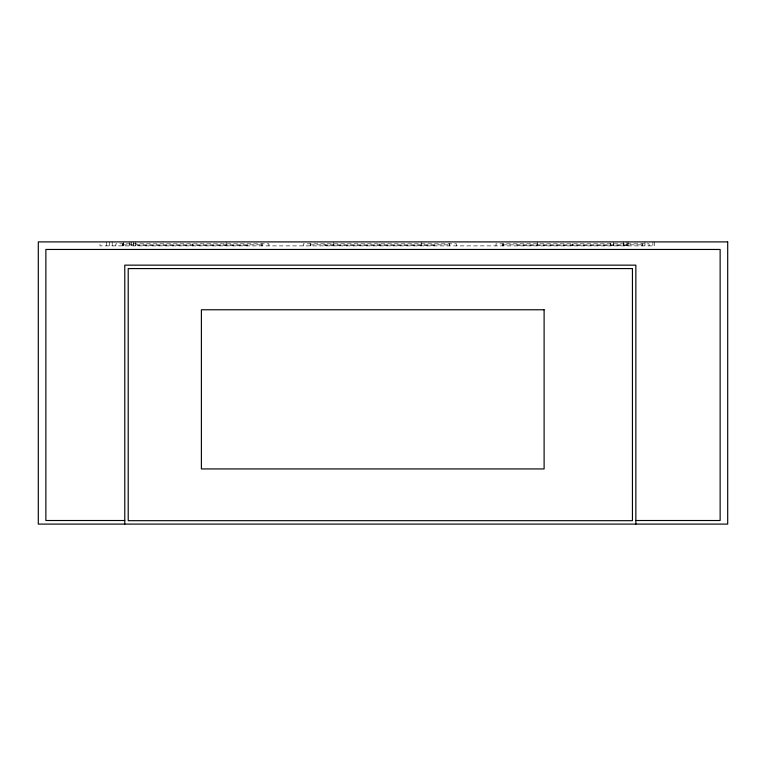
<?xml version="1.0" encoding="UTF-8"?>
<svg xmlns="http://www.w3.org/2000/svg" width="766" height="766" viewBox="0 0 766 766"><rect width="100%" height="100%" fill="white"/><g stroke="black" fill="none" stroke-linecap="round" stroke-linejoin="round"><path stroke-width="0.57" stroke-dasharray="3.83 2.87" d="M122.742 244.852L262.077 244.852M310.22 244.852L449.546 244.852M502.869 244.852L642.205 244.852M247.294 245.474L137.526 245.474L137.545 244.852M434.762 245.474L325.004 245.474L325.004 244.852M627.411 245.474L517.653 245.474L517.653 244.852M654.356 241.903L654.356 245.876L100.02 245.876L100.02 242.899M652.881 241.903L652.881 245.876M649.07 245.876L649.07 243.827L495.995 243.827L495.995 245.876M644.962 241.903L644.962 245.876M642.205 243.827L642.205 245.876M641.994 243.827L641.994 245.876M628.091 241.903L628.091 245.876M627.411 244.852L627.411 245.876M626.894 241.903L626.894 245.876M623.39 241.903L623.352 245.876M613.403 241.903L613.403 245.876M610.205 242.899L610.205 245.876M572.537 243.827L572.537 245.876M537.406 241.903L537.406 245.876M503.08 243.827L503.08 245.876M502.869 243.827L502.869 245.876M456.421 245.876L456.421 243.827L303.346 243.827L303.346 245.876M449.546 243.827L449.546 245.876M449.345 243.827L449.345 245.876M434.762 244.852L434.762 245.876M421.185 241.903L421.185 245.876M379.888 243.827L379.888 245.876M333.22 241.903L333.22 245.876M325.014 244.852L325.014 245.474M310.431 243.827L310.431 245.876M310.22 243.827L310.22 245.876M268.943 245.876L268.943 243.827L115.867 243.827L115.867 245.876M262.077 243.827L262.077 245.876M261.867 243.827L261.867 245.876M247.274 244.852L247.284 245.876M226.142 241.903L226.142 245.876M192.41 243.827L192.41 245.876M135.285 241.903L135.285 245.876M133.571 241.903L133.571 245.876M131.599 241.903L131.599 245.876M129.875 241.903L129.875 245.876M123.661 241.903L123.661 245.876M122.953 243.827L122.953 245.876M122.742 243.827L122.742 245.876M112.2 241.903L112.2 245.876M109.308 241.903L109.308 245.876M106.474 241.903L106.474 245.876"/><path stroke-width="1.15" d="M124.781 520.516L45.864 520.516L45.864 249.457L720.136 249.457L720.136 520.516L635.857 520.516M635.857 524.097L635.857 265.151L124.781 265.151L124.781 524.097M727.7 241.903L38.3 241.903L38.3 524.097L727.7 524.097L727.7 241.903M632.438 268.579L128.209 268.579L128.209 520.679L632.438 520.679L632.438 268.579M544.109 309.77L201.391 309.77L201.391 468.936L544.109 468.936L544.109 309.77"/></g></svg>
